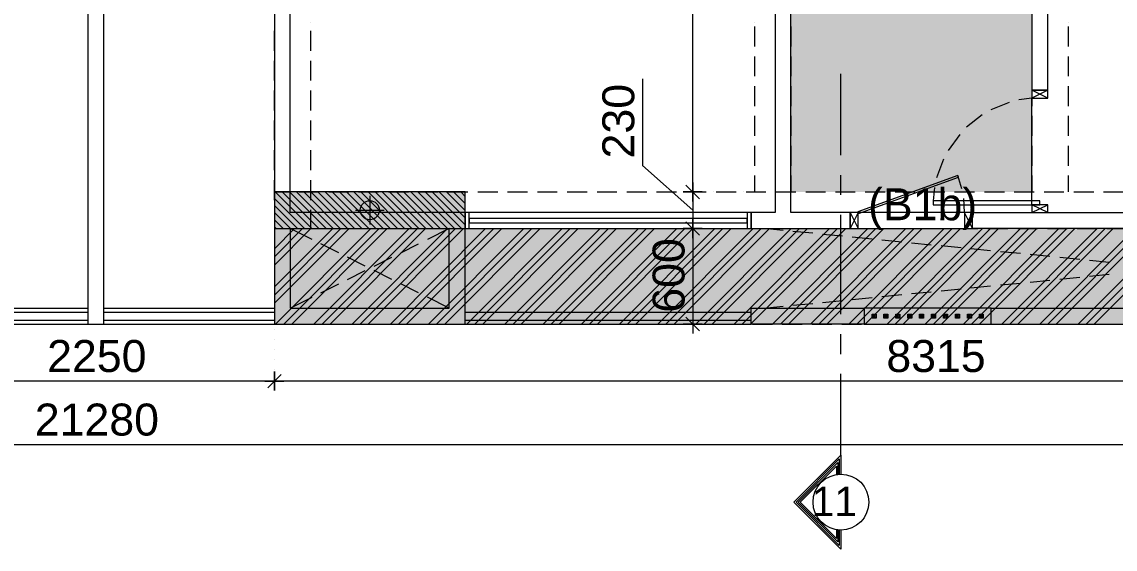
# Model space of a CAD drawing. Header units: millimetres. Extents: x -1303 to 98744, y -1303 to 90097.
# Drawn here: x 64120 to 70999, y 45277 to 48592 of the extents above; entities that cross this region are included whole.
import ezdxf

# ---------------------------------------------------------------- set-up
doc = ezdxf.new("R2010")
doc.units = ezdxf.units.MM
doc.layers.add('PDF_Geometry', color=7, linetype='Continuous')
doc.layers.add('PDF_Text', color=7, linetype='Continuous')
doc.layers.add('PDF_Solid Fills', color=192, linetype='Continuous', true_color=0xc2c0c0c0)
doc.styles.add('PDF ArialMT', font='arial.ttf')
doc.styles.get("Standard").update_dxf_attribs({"font": 'arial.ttf'})

msp = doc.modelspace()

# ---------------------------------------------------------------- linework, layer by layer
at = {"layer": 'PDF_Geometry', "color": 9, "lineweight": 0, "true_color": 0xc0c0c0}
for points in [[(64534.09614, 54037.48526), (64534.09614, 46692.48082)], [(64633.96158, 54037.48526), (64633.96158, 46692.48082)], [(70574.11009, 48162.49495), (70574.11009, 52332.19829), (68858.67418, 52332.19829), (68858.67418, 52232.33285), (70474.24879, 52232.33285), (70474.24879, 50492.35104), (68958.53548, 50492.35104), (68958.53548, 51462.20325)], [(65708.75783, 51952.21209), (65708.75783, 50967.11994), (65708.75783, 47292.50405), (66908.80428, 47292.50405), (66908.80428, 47392.36535), (65808.61914, 47392.36535), (65808.61914, 50717.46254), (67938.74848, 50717.46254), (67988.67914, 50817.32798)], [(68858.67418, 51512.13803), (68958.53548, 51462.20325), (68858.67418, 51462.20325), (68858.67418, 47392.36535), (68708.87808, 47392.36535), (68708.87808, 47292.50405), (68958.53548, 47292.50405), (69331.74883, 47292.50405), (69331.74883, 47392.36535), (68958.53548, 47392.36535), (68958.53548, 50392.4856), (70474.24879, 50392.4856), (70474.24879, 48162.49495), (70574.11009, 48162.49495), (70474.24879, 48112.5643)], [(69331.74883, 47392.36535), (69381.68361, 47292.50405), (70051.10066, 47292.50405), (70101.03544, 47392.36535), (73923.75731, 47392.36535), (73923.75731, 48492.55049), (74023.61861, 48492.55049), (74023.61861, 47292.50405), (70101.03544, 47292.50405), (70101.03544, 47392.36535)], [(70574.11009, 48112.5643), (70474.24879, 48162.49495)], [(70331.22968, 48085.48116), (70216.12843, 48038.09187)], [(70574.11009, 47392.36535), (70474.24879, 47442.29601), (70474.24879, 48112.5643), (70392.15639, 48100.71698)], [(70161.97042, 48006.77726), (70063.7951, 47929.76347)], [(70020.63729, 47884.0643), (69947.00787, 47783.35588)], [(69918.23048, 47728.34662), (69875.07268, 47610.71226)], [(70035.02599, 47542.16144), (70008.78584, 47626.79107)], [(69862.37824, 47549.77728), (69853.91528, 47467.68489)], [(70101.03544, 47292.50405), (70051.10066, 47392.36535), (70046.02618, 47481.22645)], [(70474.24879, 47392.36535), (70574.11009, 47442.29601)], [(70051.10066, 47392.36535), (69381.68361, 47392.36535), (69331.74883, 47292.50405)], [(65708.75783, 47292.50405), (65708.75783, 46692.48082), (66908.80428, 46692.48082), (66908.80428, 47292.50405)], [(65945.72079, 47223.95322), (65808.61914, 47292.50405), (65808.61914, 46792.34213), (66808.94297, 46792.34213), (66808.94297, 47292.50405), (66671.84133, 47223.95322)], [(68808.73939, 47292.50405), (68909.45196, 47282.34683)], [(68971.22992, 47276.42524), (69095.63713, 47264.57379)], [(69158.2581, 47257.80507), (69282.6653, 47245.95775)], [(70218.66566, 46792.34213), (73923.75731, 46792.34213), (73923.75731, 47292.50405), (73823.04475, 47282.34683)], [(70218.66566, 46692.48082), (74023.61861, 46692.48082), (74023.61861, 47292.50405), (74104.85975, 47292.50405)], [(66113.2858, 47140.17072), (66001.57304, 47196.02709)], [(66504.27632, 47140.17072), (66615.98495, 47196.02709)], [(69344.44328, 47240.03202), (69468.85048, 47227.33758)], [(69531.47971, 47221.41598), (69655.87864, 47209.56453)], [(69717.66489, 47203.64294), (69842.06382, 47190.9485)], [(69904.69305, 47185.02276), (70029.10025, 47173.17544)], [(70090.87823, 47167.24972), (70215.28543, 47154.55528)], [(70277.90639, 47148.63368), (70402.3136, 47136.78636)], [(70464.09157, 47130.86063), (70588.49878, 47118.16619)], [(66280.85081, 47056.38821), (66169.14218, 47112.24046)], [(66336.70718, 47056.38821), (66448.41995, 47112.24046)], [(70651.12801, 47112.24046), (70775.53522, 47100.39314)], [(70837.31318, 47093.62442), (70961.72039, 47081.7771)], [(66169.14218, 46972.60158), (66280.85081, 47028.45795)], [(66448.41995, 46972.60158), (66336.70718, 47028.45795)], [(70775.53522, 46984.45303), (70651.12801, 46972.60158)], [(70961.72039, 47003.06907), (70837.31318, 46990.37462)], [(66001.57304, 46888.81907), (66113.2858, 46944.67545)], [(66615.98495, 46888.81907), (66504.27632, 46944.67545)], [(70215.28543, 46929.44377), (70090.87823, 46917.59232)], [(70402.3136, 46948.05981), (70277.90639, 46936.21249)], [(70588.49878, 46966.67999), (70464.09157, 46953.98554)], [(65808.61914, 46792.34213), (65945.72079, 46860.89295)], [(66808.94297, 46792.34213), (66671.84133, 46860.89295)], [(69468.85048, 46856.66147), (69344.44328, 46844.81414)], [(69655.87864, 46875.27751), (69531.47971, 46862.58307)], [(69842.06382, 46893.05055), (69717.66489, 46881.20323)], [(70029.10025, 46911.67073), (69904.69305, 46898.97628)], [(63458.45277, 46792.34213), (64534.09614, 46792.34213)], [(64633.96158, 46792.34213), (65708.75783, 46792.34213)], [(69418.91569, 46692.48082), (68708.87808, 46692.48082), (68708.87808, 46792.34213), (69418.91569, 46792.34213)], [(68909.45196, 46802.49933), (68808.73939, 46792.34213)], [(69095.63713, 46820.26825), (68971.22992, 46808.42093)], [(69282.6653, 46838.88842), (69158.2581, 46826.19398)], [(63458.45277, 46766.95324), (64534.09614, 46766.95324)], [(63458.45277, 46717.02259), (64534.09614, 46717.02259)], [(64633.96158, 46766.95324), (65708.75783, 46766.95324)], [(64633.96158, 46717.02259), (65708.75783, 46717.02259)], [(66908.80428, 46766.95324), (68708.87808, 46766.95324)], [(66908.80428, 46717.02259), (68708.87808, 46717.02259)], [(69472.23897, 46733.10139), (69490.85087, 46751.72156)], [(69472.23897, 46751.72156), (69490.85087, 46733.10139)], [(69546.71138, 46733.10139), (69566.17455, 46751.72156)], [(69546.71138, 46751.72156), (69566.17455, 46733.10139)], [(69622.02679, 46733.10139), (69640.64697, 46751.72156)], [(69622.02679, 46751.72156), (69640.64697, 46733.10139)], [(69696.50748, 46733.10139), (69715.97064, 46751.72156)], [(69696.50748, 46751.72156), (69715.97064, 46733.10139)], [(69771.82289, 46733.10139), (69790.44306, 46751.72156)], [(69771.82289, 46751.72156), (69790.44306, 46733.10139)], [(69847.14656, 46733.10139), (69865.76673, 46751.72156)], [(69847.14656, 46751.72156), (69865.76673, 46733.10139)], [(69921.61898, 46733.10139), (69941.08214, 46751.72156)], [(69921.61898, 46751.72156), (69941.08214, 46733.10139)], [(69996.94265, 46733.10139), (70015.55455, 46751.72156)], [(69996.94265, 46751.72156), (70015.55455, 46733.10139)], [(70072.25806, 46733.10139), (70090.87823, 46751.72156)], [(70072.25806, 46751.72156), (70090.87823, 46733.10139)], [(70146.73047, 46733.10139), (70166.20191, 46751.72156)], [(70146.73047, 46751.72156), (70166.20191, 46733.10139)], [(63458.45277, 46692.48082), (65708.75783, 46692.48082)], [(66908.80428, 46692.48082), (68708.87808, 46692.48082)]]:
    msp.add_lwpolyline(points, dxfattribs=at)
at = {"layer": 'PDF_Geometry', "color": 122, "lineweight": 0, "true_color": 0x00b88a}
for points in [[(68340.73921, 47542.16144), (68340.73921, 50567.67058), (68340.73921, 50547.36029)], [(68024.22111, 48232.74001), (68024.22111, 47688.56904), (68340.73921, 47407.60116)], [(68340.73921, 47502.38386), (68340.73921, 47311.9672)], [(68340.73921, 47272.19376), (68340.73921, 46711.94398)], [(68298.4244, 46734.79563), (68383.05402, 46650.166)], [(68340.73921, 46752.56455), (68340.73921, 46632.39296)], [(68400.82294, 46692.48082), (68280.64722, 46692.48082)]]:
    msp.add_lwpolyline(points, dxfattribs=at)
at = {"layer": 'PDF_Geometry', "lineweight": 0}
for points in [[(65708.75783, 48585.64308), (65708.75783, 48585.64308)], [(65708.75783, 48585.64308), (65708.75783, 48585.64308)], [(65938.94794, 48585.64308), (65938.94794, 48585.64308)], [(65938.94794, 48585.64308), (65938.94794, 48585.64308)], [(68729.18423, 48585.64308), (68729.18423, 48585.64308)], [(68729.18423, 48585.64308), (68729.18423, 48585.64308)], [(68958.53548, 48585.64308), (68958.53548, 48585.64308)], [(68958.53548, 48585.64308), (68958.53548, 48585.64308)], [(70474.24879, 48585.64308), (70474.24879, 48585.64308)], [(70474.24879, 48585.64308), (70474.24879, 48585.64308)], [(70703.60003, 48585.64308), (70703.60003, 48585.64308)], [(70703.60003, 48585.64308), (70703.60003, 48585.64308)], [(65708.75783, 48492.55049), (65708.75783, 48492.55049)], [(65708.75783, 48492.55049), (65708.75783, 48492.55049)], [(65938.94794, 48492.55049), (65938.94794, 48492.55049)], [(65938.94794, 48492.55049), (65938.94794, 48492.55049)], [(68729.18423, 48492.55049), (68729.18423, 48492.55049)], [(68729.18423, 48492.55049), (68729.18423, 48492.55049)], [(68958.53548, 48492.55049), (68958.53548, 48492.55049)], [(68958.53548, 48492.55049), (68958.53548, 48492.55049)], [(70474.24879, 48492.55049), (70474.24879, 48492.55049)], [(70474.24879, 48492.55049), (70474.24879, 48492.55049)], [(70703.60003, 48492.55049), (70703.60003, 48492.55049)], [(70703.60003, 48492.55049), (70703.60003, 48492.55049)], [(65708.75783, 47482.07358), (65899.17449, 47292.50405)], [(65713.83231, 47522.69415), (65944.02654, 47292.50405)], [(65758.68849, 47522.69415), (65988.8786, 47292.50405)], [(65803.54054, 47522.69415), (66033.73478, 47292.50405)], [(65848.39672, 47522.69415), (66078.58682, 47292.50405)], [(65893.24877, 47522.69415), (66123.443, 47292.50405)], [(65938.10082, 47522.69415), (66168.29505, 47292.50405)], [(65982.957, 47522.69415), (66213.14711, 47292.50405)], [(66027.80904, 47522.69415), (66258.00329, 47292.50405)], [(66072.66523, 47522.69415), (66302.85533, 47292.50405)], [(66118.3644, 47522.69415), (66347.71151, 47292.50405)], [(66163.21645, 47522.69415), (66392.56356, 47292.50405)], [(66566.90142, 47522.69415), (66797.09153, 47292.50405), (66197.0683, 46692.48082)], [(66208.07263, 47522.69415), (66437.41561, 47292.50405)], [(66252.92468, 47522.69415), (66482.2718, 47292.50405)], [(66297.77673, 47522.69415), (66527.97097, 47292.50405)], [(66342.63291, 47522.69415), (66572.82302, 47292.50405)], [(66387.48496, 47522.69415), (66617.6792, 47292.50405)], [(66432.34114, 47522.69415), (66662.53124, 47292.50405)], [(66477.19319, 47522.69415), (66707.38742, 47292.50405)], [(66522.04524, 47522.69415), (66752.23947, 47292.50405)], [(66611.75347, 47522.69415), (66841.94771, 47292.50405)], [(66656.60965, 47522.69415), (66886.79975, 47292.50405)], [(66701.4617, 47522.69415), (66908.80428, 47315.35157)], [(66746.31375, 47522.69415), (66908.80428, 47360.20775)], [(66791.16993, 47522.69415), (66908.80428, 47405.05979)], [(66836.02198, 47522.69415), (66908.80428, 47449.91597)], [(66880.87816, 47522.69415), (66908.80428, 47494.76802)], [(68340.73921, 47522.69415), (68340.73921, 47522.69415)], [(68340.73921, 47522.69415), (68340.73921, 47522.69415)], [(68410.13716, 47522.69415), (68410.13716, 47522.69415)], [(68410.13716, 47522.69415), (68410.13716, 47522.69415)], [(68471.91513, 47522.69415), (68471.91513, 47522.69415)], [(68471.91513, 47522.69415), (68471.91513, 47522.69415)], [(68534.53609, 47522.69415), (68534.53609, 47522.69415)], [(68534.53609, 47522.69415), (68534.53609, 47522.69415)], [(68597.16533, 47522.69415), (68597.16533, 47522.69415)], [(68597.16533, 47522.69415), (68597.16533, 47522.69415)], [(68659.79456, 47522.69415), (68659.79456, 47522.69415)], [(68659.79456, 47522.69415), (68659.79456, 47522.69415)], [(68729.18423, 47522.69415), (68729.18423, 47522.69415)], [(68729.18423, 47522.69415), (68729.18423, 47522.69415)], [(65708.75783, 47437.22153), (65854.31831, 47292.50405)], [(65708.75783, 47392.36535), (65809.46627, 47292.50405)], [(65708.75783, 47347.5133), (65764.61009, 47292.50405)], [(65708.75783, 47302.65712), (65719.75803, 47292.50405)], [(65708.75783, 47292.50405), (65708.75783, 47211.25878)], [(65708.75783, 47165.55961), (65835.70227, 47292.50405)], [(65708.75783, 46925.21229), (66076.04959, 47292.50405)], [(65708.75783, 47114.78183), (65886.48005, 47292.50405)], [(65708.75783, 46873.5874), (66126.82737, 47292.50405)], [(65708.75783, 47063.15693), (65938.10082, 47292.50405)], [(65708.75783, 46822.80962), (66178.45226, 47292.50405)], [(65708.75783, 47292.50405), (65708.75783, 47292.50405)], [(65708.75783, 47292.50405), (65708.75783, 47292.50405)], [(65716.37368, 46692.48082), (66316.3969, 47292.50405)], [(65767.99857, 46692.48082), (66368.0218, 47292.50405)], [(65818.77635, 46692.48082), (66418.79958, 47292.50405)], [(65956.72099, 46692.48082), (66556.74421, 47292.50405)], [(66008.34589, 46692.48082), (66608.36911, 47292.50405)], [(66059.12367, 46692.48082), (66659.14689, 47292.50405)], [(66248.6932, 46692.48082), (66848.71642, 47292.50405)], [(66299.47097, 46692.48082), (66899.49419, 47292.50405)], [(66438.26273, 46692.48082), (67037.44297, 47292.50405)], [(66489.04051, 46692.48082), (67089.06374, 47292.50405)], [(66539.81828, 46692.48082), (67139.84151, 47292.50405)], [(66678.61005, 46692.48082), (67278.6374, 47292.50405)], [(66729.38783, 46692.48082), (67329.41518, 47292.50405)], [(66780.1656, 46692.48082), (67380.19295, 47292.50405)], [(66918.96149, 46692.48082), (67518.98472, 47292.50405)], [(66969.73926, 46692.48082), (67569.76249, 47292.50405)], [(67020.51704, 46692.48082), (67620.54027, 47292.50405)], [(67159.30881, 46692.48082), (67759.33203, 47292.50405)], [(67210.08658, 46692.48082), (67810.1098, 47292.50405)], [(67260.86436, 46692.48082), (67860.88758, 47292.50405)], [(67399.65612, 46692.48082), (67999.67934, 47292.50405)], [(67450.43389, 46692.48082), (68050.46125, 47292.50405)], [(67501.21167, 46692.48082), (68101.23903, 47292.50405)], [(67640.00342, 46692.48082), (68240.02665, 47292.50405)], [(67690.7812, 46692.48082), (68290.80443, 47292.50405)], [(67741.55898, 46692.48082), (68341.58221, 47292.50405)], [(67880.35074, 46692.48082), (68480.37809, 47292.50405)], [(67931.12852, 46692.48082), (68531.15587, 47292.50405)], [(67982.75341, 46692.48082), (68581.93364, 47292.50405)], [(68120.70218, 46692.48082), (68720.72127, 47292.50405)], [(68171.47996, 46692.48082), (68771.49905, 47292.50405)], [(68223.10073, 46692.48082), (68823.12808, 47292.50405)], [(68340.73921, 47292.50405), (68340.73921, 47292.50405)], [(68340.73921, 47292.50405), (68340.73921, 47292.50405)], [(68361.04536, 46692.48082), (68961.07272, 47292.50405)], [(68410.13716, 47292.50405), (68410.13716, 47292.50405)], [(68410.13716, 47292.50405), (68410.13716, 47292.50405)], [(68411.82314, 46692.48082), (69011.8505, 47292.50405)], [(68463.45217, 46692.48082), (69063.47126, 47292.50405)], [(68471.91513, 47292.50405), (68471.91513, 47292.50405)], [(68471.91513, 47292.50405), (68471.91513, 47292.50405)], [(68534.53609, 47292.50405), (68534.53609, 47292.50405)], [(68534.53609, 47292.50405), (68534.53609, 47292.50405)], [(68597.16533, 47292.50405), (68597.16533, 47292.50405)], [(68597.16533, 47292.50405), (68597.16533, 47292.50405)], [(68601.39681, 46692.48082), (69201.42417, 47292.50405)], [(68652.17458, 46692.48082), (69252.20194, 47292.50405)], [(68659.79456, 47292.50405), (68659.79456, 47292.50405)], [(68659.79456, 47292.50405), (68659.79456, 47292.50405)], [(68703.79535, 46692.48082), (69303.82271, 47292.50405)], [(68716.48979, 46692.48082), (68841.74826, 46692.48082), (69441.76735, 47292.50405)], [(68729.18423, 47292.50405), (68729.18423, 47292.50405)], [(68729.18423, 47292.50405), (68729.18423, 47292.50405)], [(68893.36902, 46692.48082), (69493.39638, 47292.50405)], [(68944.14679, 46692.48082), (69544.17415, 47292.50405)], [(69082.09143, 46692.48082), (69682.11879, 47292.50405)], [(69133.72047, 46692.48082), (69733.73956, 47292.50405)], [(69184.49824, 46692.48082), (69784.51733, 47292.50405)], [(69322.44287, 46692.48082), (69922.46196, 47292.50405)], [(69374.06365, 46692.48082), (69974.091, 47292.50405)], [(69424.84142, 46692.48082), (70024.86877, 47292.50405)], [(69563.63731, 46692.48082), (70163.6564, 47292.50405)], [(69614.41508, 46692.48082), (70214.43418, 47292.50405)], [(69665.19286, 46692.48082), (70265.21195, 47292.50405)], [(69803.98049, 46692.48082), (70404.00785, 47292.50405)], [(69854.75826, 46692.48082), (70454.78562, 47292.50405)], [(69905.53604, 46692.48082), (70505.5634, 47292.50405)], [(70044.33194, 46692.48082), (70644.35929, 47292.50405)], [(70095.10971, 46692.48082), (70695.13707, 47292.50405)], [(70145.88749, 46692.48082), (70745.91485, 47292.50405)], [(70284.68338, 46692.48082), (70884.70247, 47292.50405)], [(70335.46116, 46692.48082), (70935.48025, 47292.50405)], [(70386.23893, 46692.48082), (70986.25803, 47292.50405)], [(70525.02656, 46692.48082), (71125.05391, 47292.50405)], [(70575.80434, 46692.48082), (71175.83169, 47292.50405)], [(70626.58211, 46692.48082), (71226.60946, 47292.50405)], [(70765.378, 46692.48082), (71365.39709, 47292.50405)], [(70816.15578, 46692.48082), (71416.17487, 47292.50405)], [(70866.93355, 46692.48082), (71466.95264, 47292.50405)], [(65708.75783, 47219.72174), (65708.75783, 47219.72174)], [(65708.75783, 47219.72174), (65708.75783, 47219.72174)], [(65708.75783, 47157.09664), (65708.75783, 47157.09664)], [(65708.75783, 47157.09664), (65708.75783, 47157.09664)], [(65708.75783, 47148.63368), (65708.75783, 47023.37936)], [(65708.75783, 47094.47154), (65708.75783, 47094.47154)], [(65708.75783, 47094.47154), (65708.75783, 47094.47154)], [(65708.75783, 47031.84232), (65708.75783, 47031.84232)], [(65708.75783, 47031.84232), (65708.75783, 47031.84232)], [(65708.75783, 46969.21722), (65708.75783, 46969.21722)], [(65708.75783, 46969.21722), (65708.75783, 46969.21722)], [(65708.75783, 46960.75425), (65708.75783, 46836.35118)], [(65708.75783, 46906.59212), (65708.75783, 46906.59212)], [(65708.75783, 46906.59212), (65708.75783, 46906.59212)], [(65708.75783, 46843.96703), (65708.75783, 46843.96703)], [(65708.75783, 46843.96703), (65708.75783, 46843.96703)], [(65708.75783, 46782.18492), (65708.75783, 46782.18492)], [(65708.75783, 46782.18492), (65708.75783, 46782.18492)], [(65708.75783, 46773.72196), (65708.75783, 46692.48082), (65841.62387, 46692.48082)], [(65708.75783, 46719.55982), (65708.75783, 46719.55982)], [(65708.75783, 46719.55982), (65708.75783, 46719.55982)], [(65708.75783, 46656.93472), (65708.75783, 46656.93472)], [(65708.75783, 46656.93472), (65708.75783, 46656.93472)], [(65904.24897, 46692.48082), (66028.65617, 46692.48082)], [(66091.28126, 46692.48082), (66216.53559, 46692.48082)], [(66279.16069, 46692.48082), (66403.56376, 46692.48082)], [(66466.19299, 46692.48082), (66591.44318, 46692.48082)], [(66654.06828, 46692.48082), (66778.47549, 46692.48082)], [(66841.10058, 46692.48082), (66966.35078, 46692.48082)], [(67028.98, 46692.48082), (67154.2302, 46692.48082)], [(67216.00818, 46692.48082), (67341.2625, 46692.48082)], [(67403.8876, 46692.48082), (67529.13779, 46692.48082)], [(67591.76702, 46692.48082), (67716.17009, 46692.48082)], [(67778.79519, 46692.48082), (67904.04952, 46692.48082)], [(67966.67461, 46692.48082), (68091.08181, 46692.48082)], [(68153.70278, 46692.48082), (68278.96124, 46692.48082)], [(68340.73921, 46692.48082), (68340.73921, 46692.48082)], [(68341.58221, 46692.48082), (68465.98941, 46692.48082)], [(68410.13716, 46692.48082), (68410.13716, 46692.48082)], [(68471.91513, 46692.48082), (68471.91513, 46692.48082)], [(68528.61864, 46692.48082), (68653.86883, 46692.48082)], [(68534.53609, 46692.48082), (68534.53609, 46692.48082)], [(68597.16533, 46692.48082), (68597.16533, 46692.48082)], [(68659.79456, 46692.48082), (68659.79456, 46692.48082)], [(68729.18423, 46692.48082), (68729.18423, 46692.48082)], [(68903.52622, 46692.48082), (69028.77642, 46692.48082)], [(69091.40565, 46692.48082), (69216.65584, 46692.48082)], [(69278.43382, 46692.48082), (69403.68401, 46692.48082)], [(69466.31324, 46692.48082), (69591.56343, 46692.48082)], [(69654.19267, 46692.48082), (69778.5916, 46692.48082)], [(69841.22083, 46692.48082), (69966.47103, 46692.48082)], [(70029.10025, 46692.48082), (70153.50746, 46692.48082)], [(70216.12843, 46692.48082), (70341.37861, 46692.48082)], [(70404.00785, 46692.48082), (70529.25804, 46692.48082)], [(70591.03601, 46692.48082), (70716.29448, 46692.48082)], [(70778.91544, 46692.48082), (70904.16563, 46692.48082)], [(70965.95187, 46692.48082), (71091.20206, 46692.48082)], [(65708.75783, 46594.30963), (65708.75783, 46594.30963)], [(65708.75783, 46594.30963), (65708.75783, 46594.30963)], [(65708.75783, 46531.68453), (65708.75783, 46531.68453)], [(65708.75783, 46531.68453), (65708.75783, 46531.68453)], [(65708.75783, 46469.0553), (65708.75783, 46469.0553)], [(65708.75783, 46469.0553), (65708.75783, 46469.0553)], [(65708.75783, 46406.4302), (65708.75783, 46406.4302)], [(65708.75783, 46406.4302), (65708.75783, 46406.4302)], [(65708.75783, 46333.6479), (65708.75783, 46333.6479)], [(65708.75783, 46333.6479), (65708.75783, 46333.6479)]]:
    msp.add_lwpolyline(points, dxfattribs=at)
at = {"layer": 'PDF_Geometry', "color": 157, "lineweight": 0, "true_color": 0x3f5f7f}
for points in [[(65708.75783, 48409.61511), (65708.75783, 48534.8653)], [(65938.94794, 48409.61511), (65938.94794, 48534.8653)], [(68729.18423, 48561.94844), (68729.18423, 48437.54123)], [(68958.53548, 48561.94844), (68958.53548, 48437.54123)], [(70474.24879, 48561.94844), (70474.24879, 48437.54123)], [(70703.60003, 48561.94844), (70703.60003, 48437.54123)], [(68729.18423, 48374.91614), (68729.18423, 48249.66594)], [(68958.53548, 48374.91614), (68958.53548, 48249.66594)], [(70474.24879, 48374.91614), (70474.24879, 48249.66594)], [(70703.60003, 48374.91614), (70703.60003, 48249.66594)], [(65708.75783, 48222.58281), (65708.75783, 48346.99001)], [(65938.94794, 48222.58281), (65938.94794, 48346.99001)], [(65708.75783, 48034.70339), (65708.75783, 48159.95772)], [(65938.94794, 48034.70339), (65938.94794, 48159.95772)], [(68729.18423, 48187.03672), (68729.18423, 48062.63365)], [(68958.53548, 48187.03672), (68958.53548, 48062.63365)], [(70474.24879, 48187.03672), (70474.24879, 48062.63365)], [(70703.60003, 48187.03672), (70703.60003, 48062.63365)], [(65708.75783, 47847.67522), (65708.75783, 47972.07829)], [(65938.94794, 47847.67522), (65938.94794, 47972.07829)], [(68729.18423, 48000.00854), (68729.18423, 47874.75422)], [(68958.53548, 48000.00854), (68958.53548, 47874.75422)], [(70474.24879, 48000.00854), (70474.24879, 47874.75422)], [(70703.60003, 48000.00854), (70703.60003, 47874.75422)], [(68729.18423, 47812.12912), (68729.18423, 47686.87893)], [(68958.53548, 47812.12912), (68958.53548, 47686.87893)], [(70474.24879, 47812.12912), (70474.24879, 47686.87893)], [(70703.60003, 47812.12912), (70703.60003, 47686.87893)], [(65708.75783, 47659.7958), (65708.75783, 47785.04599)], [(65938.94794, 47659.7958), (65938.94794, 47785.04599)], [(68729.18423, 47625.09682), (68729.18423, 47522.69415)], [(68958.53548, 47625.09682), (68958.53548, 47522.69415)], [(70474.24879, 47625.09682), (70474.24879, 47522.69415)], [(70703.60003, 47625.09682), (70703.60003, 47522.69415)], [(65708.75783, 47471.91637), (65708.75783, 47597.1707)], [(65938.94794, 47471.91637), (65938.94794, 47597.1707)], [(65708.75783, 47522.69415), (65801.00331, 47522.69415)], [(65863.6284, 47522.69415), (65988.8786, 47522.69415)], [(66051.50782, 47522.69415), (66176.75802, 47522.69415)], [(66238.53599, 47522.69415), (66363.79032, 47522.69415)], [(66426.41541, 47522.69415), (66551.66561, 47522.69415)], [(66613.44772, 47522.69415), (66738.69791, 47522.69415)], [(66801.32301, 47522.69415), (66926.57733, 47522.69415)], [(66989.20243, 47522.69415), (67113.60963, 47522.69415)], [(67176.23473, 47522.69415), (67301.48492, 47522.69415)], [(67364.11002, 47522.69415), (67488.51722, 47522.69415)], [(67551.14232, 47522.69415), (67676.39664, 47522.69415)], [(67739.02175, 47522.69415), (67864.27193, 47522.69415)], [(67926.05404, 47522.69415), (68051.30424, 47522.69415)], [(68113.93347, 47522.69415), (68239.18366, 47522.69415)], [(68300.96163, 47522.69415), (68426.21183, 47522.69415)], [(68488.84106, 47522.69415), (68614.09125, 47522.69415)], [(68676.72048, 47522.69415), (68801.11942, 47522.69415)], [(68863.74865, 47522.69415), (68988.99885, 47522.69415)], [(69051.62807, 47522.69415), (69176.03528, 47522.69415)], [(69238.65624, 47522.69415), (69363.90643, 47522.69415)], [(69426.53566, 47522.69415), (69550.94286, 47522.69415)], [(69613.56383, 47522.69415), (69738.82229, 47522.69415)], [(69801.44326, 47522.69415), (69926.69345, 47522.69415)], [(69988.47969, 47522.69415), (70113.72988, 47522.69415)], [(70176.35084, 47522.69415), (70301.60931, 47522.69415)], [(70364.23027, 47522.69415), (70488.63747, 47522.69415)], [(70551.26671, 47522.69415), (70676.51689, 47522.69415)], [(70739.13786, 47522.69415), (70863.54507, 47522.69415)], [(70926.17429, 47522.69415), (71051.42449, 47522.69415)], [(65708.75783, 47410.1384), (65708.75783, 47292.50405), (65823.00783, 47292.50405)], [(65938.94794, 47292.50405), (65938.94794, 47410.1384)], [(65884.78581, 47292.50405), (66010.036, 47292.50405)], [(66072.66523, 47292.50405), (66197.91542, 47292.50405)], [(66259.6934, 47292.50405), (66384.94773, 47292.50405)], [(66447.57282, 47292.50405), (66572.82302, 47292.50405)], [(66635.45224, 47292.50405), (66759.85531, 47292.50405)], [(66822.48041, 47292.50405), (66947.73474, 47292.50405)], [(67010.35983, 47292.50405), (67134.76704, 47292.50405)], [(67197.39214, 47292.50405), (67322.64233, 47292.50405)], [(67385.26743, 47292.50405), (67510.52176, 47292.50405)], [(67572.29972, 47292.50405), (67697.55405, 47292.50405)], [(67760.17915, 47292.50405), (67885.42934, 47292.50405)], [(67947.21145, 47292.50405), (68072.46164, 47292.50405)], [(68135.09088, 47292.50405), (68260.34106, 47292.50405)], [(68322.96203, 47292.50405), (68447.36924, 47292.50405)], [(68509.99846, 47292.50405), (68635.24866, 47292.50405)], [(68697.87789, 47292.50405), (68822.27682, 47292.50405)], [(68884.90606, 47292.50405), (69010.15625, 47292.50405)], [(69072.78548, 47292.50405), (69197.19269, 47292.50405)], [(69259.81365, 47292.50405), (69385.06384, 47292.50405)], [(69447.69307, 47292.50405), (69572.94327, 47292.50405)], [(69634.72124, 47292.50405), (69759.9797, 47292.50405)], [(69822.60066, 47292.50405), (69947.85085, 47292.50405)], [(70010.48008, 47292.50405), (70134.88729, 47292.50405)], [(70197.50825, 47292.50405), (70322.76671, 47292.50405)], [(70385.38768, 47292.50405), (70509.79488, 47292.50405)], [(70572.42411, 47292.50405), (70697.6743, 47292.50405)], [(70760.29526, 47292.50405), (70884.70247, 47292.50405)], [(70947.3317, 47292.50405), (71072.58189, 47292.50405)]]:
    msp.add_lwpolyline(points, dxfattribs=at)
at = {"layer": 'PDF_Geometry', "color": 1, "lineweight": 0}
for points in [[(69272.50809, 47753.73551), (69272.50809, 48264.89762)], [(69272.50809, 47504.07811), (69272.50809, 47628.48118)], [(69272.50809, 46753.41167), (69272.50809, 47378.82379)], [(69272.50809, 46503.75427), (69272.50809, 46629.0086)], [(69272.50809, 45868.18496), (69272.50809, 46378.50408)], [(69272.50809, 45396.80042), (69272.50809, 45277.47182), (68977.99864, 45572.82838), (69272.50809, 45868.18496), (69272.50809, 45748.01337)], [(69263.20214, 45396.80042), (69263.20214, 45300.32347), (68990.69309, 45572.82838), (69263.20214, 45845.33744), (69263.20214, 45748.01337)], [(69253.88792, 45396.80042), (69253.88792, 45322.32387), (69004.23052, 45572.82838), (69253.88792, 45822.48578), (69253.88792, 45748.01337)], [(69244.58197, 45396.80042), (69244.58197, 45345.17552), (69017.77622, 45572.82838), (69244.58197, 45799.63826), (69244.58197, 45748.01337)]]:
    msp.add_lwpolyline(points, dxfattribs=at)
at = {"layer": 'PDF_Geometry', "color": 9, "lineweight": 0, "true_color": 0xc0c0c0}
for points in [[(70474.24879, 48112.5643), (70574.11175, 48112.5643), (70574.11175, 48162.49577), (70474.24879, 48162.49577)], [(69383.37786, 47386.44375), (70013.01732, 47615.78674), (70008.78584, 47626.79107), (69379.14638, 47398.29108)], [(69853.91528, 47442.29601), (70524.18189, 47442.29601), (70524.18189, 47467.68489), (69853.91528, 47467.68489)], [(70474.24879, 47392.36535), (70574.11175, 47392.36535), (70574.11175, 47442.29683), (70474.24879, 47442.29683)], [(66908.80428, 47292.50405), (68708.87641, 47292.50405), (68708.87641, 47392.36701), (66908.80428, 47392.36701)], [(66908.80428, 47292.50405), (66935.03947, 47292.50405), (66935.03947, 47392.36701), (66908.80428, 47392.36701)], [(66935.0403, 47328.89313), (68682.64208, 47328.89313), (68682.64208, 47355.12831), (66935.0403, 47355.12831)], [(68682.63794, 47292.50405), (68708.87312, 47292.50405), (68708.87312, 47392.36701), (68682.63794, 47392.36701)], [(69331.74883, 47292.50405), (69381.68031, 47292.50405), (69381.68031, 47392.36701), (69331.74883, 47392.36701)], [(70051.10066, 47292.50405), (70101.03213, 47292.50405), (70101.03213, 47392.36701), (70051.10066, 47392.36701)], [(69418.91569, 46792.34213), (69418.91569, 46692.48082), (70218.66566, 46692.48082), (70218.66566, 46792.34213)], [(69494.23936, 46729.71703), (69468.85048, 46729.71703), (69468.85048, 46755.10592), (69494.23936, 46755.10592), (69494.23936, 46729.71703), (69472.23897, 46733.10139), (69472.23897, 46751.72156), (69490.85087, 46751.72156)], [(69568.71179, 46729.71703), (69544.17415, 46729.71703), (69544.17415, 46755.10592), (69568.71179, 46755.10592), (69568.71179, 46729.71703), (69546.71138, 46733.10139), (69546.71138, 46751.72156), (69566.17455, 46751.72156)], [(69644.03545, 46729.71703), (69618.64657, 46729.71703), (69618.64657, 46755.10592), (69644.03545, 46755.10592), (69644.03545, 46729.71703), (69622.02679, 46733.10139), (69622.02679, 46751.72156), (69640.64697, 46751.72156)], [(69718.50787, 46729.71703), (69693.96197, 46729.71703), (69693.96197, 46755.10592), (69718.50787, 46755.10592), (69718.50787, 46729.71703), (69696.50748, 46733.10139), (69696.50748, 46751.72156), (69715.97064, 46751.72156)], [(69793.83155, 46729.71703), (69768.44266, 46729.71703), (69768.44266, 46755.10592), (69793.83155, 46755.10592), (69793.83155, 46729.71703), (69771.82289, 46733.10139), (69771.82289, 46751.72156), (69790.44306, 46751.72156)], [(69869.14696, 46729.71703), (69843.75807, 46729.71703), (69843.75807, 46755.10592), (69869.14696, 46755.10592), (69869.14696, 46729.71703), (69847.14656, 46733.10139), (69847.14656, 46751.72156), (69865.76673, 46751.72156)], [(69943.61937, 46729.71703), (69919.08174, 46729.71703), (69919.08174, 46755.10592), (69943.61937, 46755.10592), (69943.61937, 46729.71703), (69921.61898, 46733.10139), (69921.61898, 46751.72156), (69941.08214, 46751.72156)], [(70018.94305, 46729.71703), (69993.55416, 46729.71703), (69993.55416, 46755.10592), (70018.94305, 46755.10592), (70018.94305, 46729.71703), (69996.94265, 46733.10139), (69996.94265, 46751.72156), (70015.55455, 46751.72156)], [(70094.26672, 46729.71703), (70068.87784, 46729.71703), (70068.87784, 46755.10592), (70094.26672, 46755.10592), (70094.26672, 46729.71703), (70072.25806, 46733.10139), (70072.25806, 46751.72156), (70090.87823, 46751.72156)], [(70168.73914, 46729.71703), (70144.19324, 46729.71703), (70144.19324, 46755.10592), (70168.73914, 46755.10592), (70168.73914, 46729.71703), (70146.73047, 46733.10139), (70146.73047, 46751.72156), (70166.20191, 46751.72156)]]:
    msp.add_lwpolyline(points, close=True, dxfattribs=at)
at = {"layer": 'PDF_Geometry', "color": 122, "lineweight": 0, "true_color": 0x00b88a}
for points in [[(68298.4244, 47565.00896), (68383.05402, 47479.53634)], [(68340.73921, 47581.93489), (68340.73921, 47462.61042)], [(68400.82294, 47522.69415), (68280.64722, 47522.69415)], [(68298.4244, 47334.81886), (68383.05402, 47250.18923)], [(68340.73921, 47352.5919), (68340.73921, 47232.41618)], [(68400.82294, 47292.50405), (68280.64722, 47292.50405)]]:
    msp.add_lwpolyline(points, close=True, dxfattribs=at)
at = {"layer": 'PDF_Geometry', "color": 5, "lineweight": 0}
msp.add_lwpolyline([(65708.75783, 47292.50405), (66908.80596, 47292.50405), (66908.80596, 47522.69664), (65708.75783, 47522.69664)], close=True, dxfattribs=at)
msp.add_lwpolyline([(65708.75783, 47292.50405), (66908.80596, 47292.50405), (66908.80596, 47522.69664), (65708.75783, 47522.69664)], close=True, dxfattribs=at)
at = {"layer": 'PDF_Geometry', "color": 20, "lineweight": 0, "true_color": 0xff4405}
for points in [[(66308.78106, 47497.30526), (66308.78106, 47317.04581)], [(66219.07283, 47407.60116), (66398.48929, 47407.60116)]]:
    msp.add_lwpolyline(points, dxfattribs=at)
at = {"layer": 'PDF_Geometry', "color": 222, "lineweight": 0, "true_color": 0xb8008a}
for points in [[(65666.44302, 46291.33309), (65751.07265, 46375.96271)], [(65708.75783, 46393.73576), (65708.75783, 46273.56417)], [(65648.66998, 46333.6479), (65768.84157, 46333.6479)]]:
    msp.add_lwpolyline(points, close=True, dxfattribs=at)
for points in [[(65688.44342, 46333.6479), (63478.76718, 46333.6479)], [(74004.15546, 46333.6479), (65729.06812, 46333.6479)], [(53963.85582, 45934.19855), (75204.2019, 45934.19855)]]:
    msp.add_lwpolyline(points, dxfattribs=at)
at = {"layer": 'PDF_Geometry', "color": 7, "lineweight": 0, "true_color": 0xffffff}
msp.add_circle((66309.26901, 47407.70001), 59.98489, dxfattribs=at)
at = {"layer": 'PDF_Geometry', "color": 20, "lineweight": 0, "true_color": 0xff4405}
msp.add_circle((66309.26761, 47407.69515), 59.9835, dxfattribs=at)
at = {"layer": 'PDF_Geometry', "color": 1, "lineweight": 0}
msp.add_circle((69273.29721, 45573.00592), 175.71789, dxfattribs=at)
at = {"layer": 'PDF_Solid Fills', "color": 43, "lineweight": 0, "true_color": 0x00007f}
msp.add_solid([(68959.29583, 47522.69415), (68959.29583, 52102.68174), (70474.24879, 47522.69415), (70474.24879, 52102.68174)], dxfattribs=at)
at = {"layer": 'PDF_Solid Fills', "color": 1, "lineweight": 0}
msp.add_solid([(69273.26843, 48296.12546), (69118.23258, 48296.12546), (69273.26843, 48234.17806), (69118.23258, 48234.17806)], dxfattribs=at)
at = {"layer": 'PDF_Solid Fills', "lineweight": 0}
msp.add_solid([(65709.26198, 47522.69415), (65709.26198, 47292.67347), (66909.31256, 47522.69415), (66909.31256, 47292.67347)], dxfattribs=at)
at = {"layer": 'PDF_Solid Fills', "color": 254, "lineweight": 0, "true_color": 0x00007f}
msp.add_solid([(65709.26198, 46692.73289), (65709.26198, 47292.67347), (74024.29631, 46692.73289), (74024.29631, 47292.67347)], dxfattribs=at)

# ---------------------------------------------------------------- texts
at = {"layer": 'PDF_Text', "char_height": 201.084641, "attachment_point": 4, "rotation": 90, "style": 'PDF ArialMT'}
for s, insert in [('230', (67873.95007, 47733.1386)), ('600', (68190.28666, 46763.36746))]:
    msp.add_mtext(s, dxfattribs=dict(at, insert=insert))
at = {"layer": 'PDF_Text', "color": 6, "insert": (69443.95663, 47414.88429), "char_height": 201.084641, "attachment_point": 4, "style": 'PDF ArialMT'}
msp.add_mtext('(B1b)', dxfattribs=at)
at = {"layer": 'PDF_Text', "char_height": 201.084641, "attachment_point": 4, "style": 'PDF ArialMT'}
for s, insert in [('2250', (64279.14312, 46489.90744)), ('8315', (69559.15365, 46489.90744)), ('21280', (64201.5387, 46090.28858))]:
    msp.add_mtext(s, dxfattribs=dict(at, insert=insert))
at = {"layer": 'PDF_Text', "insert": (69088.6069, 45577.36675), "char_height": 184.252439, "attachment_point": 4}
msp.add_mtext('11', dxfattribs=at)

doc.saveas('drawing.dxf')
